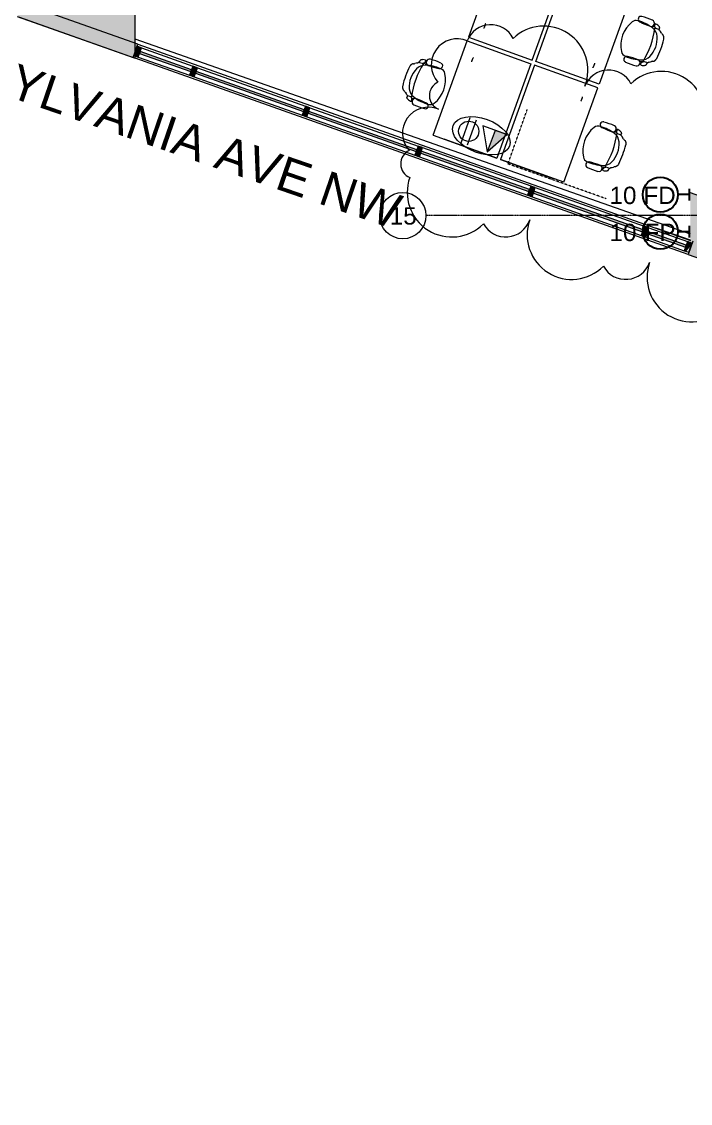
# Model space of a CAD drawing. Header units: inches. Extents: x -2349 to 1043, y -456 to 2193.
# Drawn here: x -589 to -242, y -453 to 107 of the extents above; entities that cross this region are included whole.
import ezdxf

# ---------------------------------------------------------------- set-up
doc = ezdxf.new("R2010")
doc.units = ezdxf.units.IN
doc.header["$MEASUREMENT"] = 0
doc.linetypes.add('Dash 1_16_', pattern=[0.125, 0.0625, -0.0625])
doc.linetypes.add('Grid Line 1_2_', pattern=[0.875, 0.5, -0.125, 0.125, -0.125])
for name, color, linetype, lineweight in [('5033_00_7th-9th Floors_Updated_dwg', 8, 'Continuous', 9), ('A-ANNO-NOTE', 131, 'Continuous', 30), ('A-COLS', 52, 'Continuous', 13), ('A-DETL-THIN', 151, 'Continuous', 9), ('A-GLAZ-CURT', 52, 'Continuous', 13), ('A-GLAZ-CWMG', 51, 'Continuous', 13), ('A-WALL-PATT', 111, 'Continuous', 13), ('COLUMN', 7, 'Continuous', 9), ('G-ANNO-REVC', 71, 'Continuous', 9), ('G-ANNO-TEXT', 231, 'Continuous', 9), ('GLAZ EXIST2', 7, 'Continuous', 9), ('I-FURN', 30, 'Continuous', 9), ('I-WALL', 2, 'Continuous', 13), ('S-GRID', 1, 'Continuous', 9), ('S-GRID-IDEN', 1, 'Continuous', 9)]:
    doc.layers.add(name, color=color, linetype=linetype, lineweight=lineweight)
doc.styles.add('Swis721 Lt BT', font='swissl.ttf', dxfattribs={"height": 9})
doc.styles.add('Swis721 Lt BT_1', font='swissl.ttf', dxfattribs={"height": 18})

# ---------------------------------------------------------------- blocks, each defined once
blk = doc.blocks.new('5033_00_7th-9th Floors_Updated_dwg_column casing-V24-7TH FLOOR POWER _ SIGNAL')
at = {"layer": 'COLUMN'}
blk.add_line((-1397.06, -232.99), (-1457.08, -211.6), dxfattribs=at)
blk = doc.blocks.new('5033_00_7th-9th Floors_Updated_dwg-8585573-7TH FLOOR POWER _ SIGNAL')
at = {"layer": 'GLAZ EXIST2'}
for p, q in [((-242.02, -182.85), (-530, -81.83)), ((-242.02, -186.03), (-259.91, -179.76)), ((-244.18, -185.33), (-244.16, -185.28))]:
    blk.add_line(p, q, dxfattribs=at)
blk.add_blockref('5033_00_7th-9th Floors_Updated_dwg_column casing-V24-7TH FLOOR POWER _ SIGNAL', (1215.06, 50.06))
blk.add_blockref('5033_00_7th-9th Floors_Updated_dwg_column casing-V24-7TH FLOOR POWER _ SIGNAL', (1215.06, 50.06))
blk = doc.blocks.new('Columns 1 - Columns 1-7118049-7TH FLOOR POWER _ SIGNAL')
at = {"layer": 'A-COLS', "lineweight": 9}
h = blk.add_hatch(color=7, dxfattribs=at)
h.paths.add_polyline_path([(862, -405.11), (861.98, -372.97), (801.98, -351.58), (801.98, -383.71), (861.95, -405.09)], flags=0)
h.paths.add_polyline_path([(994.48, -377), (1004.95, -376.98), (1004.95, -365), (986.95, -365), (986.95, -377), (993.97, -377)], flags=0)
h.paths.add_polyline_path([(514, -281.76), (514, -249.63), (453.98, -228.24), (453.98, -260.37), (513.95, -281.74)], flags=0)
h.paths.add_polyline_path([(166, -158.41), (166, -126.28), (105.98, -104.89), (105.98, -137.02), (165.95, -158.39)], flags=0)
h.paths.add_polyline_path([(-182, -35.06), (-182, -2.93), (-242.02, 18.46), (-242.02, -13.67), (-182.05, -35.04)], flags=0)
h.paths.add_polyline_path([(-1982.09, 88.27), (-1922.03, 109.69), (-1922.03, 140.32), (-1982.09, 118.92), (-1982.06, 97), (-1976.88, 98.83), (-1974.21, 91.29), (-1982.09, 88.5), (-1982.09, 88.41)], flags=0)
h.paths.add_polyline_path([(-530, 88.28), (-530, 120.42), (-590.02, 141.81), (-590.02, 109.68), (-530.05, 88.3)], flags=0)
h.paths.add_polyline_path([(843.95, 109), (843.91, 133), (819.95, 133), (819.95, 109), (840.1, 109)], flags=0)
h.paths.add_polyline_path([(1000.37, 115), (1004.95, 115.02), (1004.95, 127), (986.95, 127), (986.95, 115), (998.45, 115)], flags=0)
h.paths.add_polyline_path([(-1634.06, 211.7), (-1574.03, 233.05), (-1574.03, 264.36), (-1634.06, 242.96), (-1634.06, 211.72)], flags=0)
h.paths.add_polyline_path([(-878.47, 211.8), (-878.47, 243.93), (-938.5, 265.32), (-938.5, 233.19), (-878.52, 211.82)], flags=0)
h.paths.add_polyline_path([(495.95, 232), (495.95, 256), (472.03, 256), (472.03, 232), (492.75, 232)], flags=0)
h.paths.add_polyline_path([(-1286.05, 334.98), (-1268.05, 341.39), (-1268.05, 345.6), (-1256.05, 349.87), (-1244.05, 345.6), (-1244.05, 341.38), (-1226.05, 335.02), (-1226.06, 367), (-1256.05, 377.69), (-1286.05, 367), (-1286.05, 334.99)], flags=0)
h.paths.add_polyline_path([(-2021.16, 351.64), (-2013.01, 374.21), (-2035.58, 382.36), (-2043.73, 359.79), (-2041.62, 359.02)], flags=0)
h.paths.add_polyline_path([(-207.74, 478), (-200.03, 478), (-200.03, 502), (-219.79, 502), (-224.03, 490.27), (-224.03, 478), (-208.32, 478)], flags=0)
h.paths.add_polyline_path([(-224.03, 501.32), (-223.78, 502), (-224.03, 502)], flags=0)
h.paths.add_polyline_path([(-549.3, 601), (-548.03, 601), (-548.03, 625), (-569.15, 625), (-572.03, 617.05), (-572.03, 601), (-556.09, 601)], flags=0)
h.paths.add_polyline_path([(496.2, 601), (496.2, 625), (472.2, 625), (472.2, 601), (492.75, 601)], flags=0)
h.paths.add_polyline_path([(831.97, 601.06), (843.95, 601.08), (843.91, 625.06), (819.95, 625.06), (819.95, 601.06), (831.95, 601.06)], flags=0)
h.paths.add_polyline_path([(999.15, 607.06), (1004.95, 607.08), (1004.95, 619.06), (986.95, 619.06), (986.95, 607.06), (998.45, 607.06)], flags=0)
h.paths.add_polyline_path([(-1887.92, 720.64), (-1879.77, 743.21), (-1902.34, 751.36), (-1910.49, 728.79), (-1899.81, 724.93)], flags=0)
h.paths.add_polyline_path([(-910.74, 724), (-896.03, 724), (-896.03, 748), (-920.67, 748), (-920.67, 724), (-911.68, 724)], flags=0)
h.paths.add_polyline_path([(-1616.03, 724), (-1592.03, 724), (-1592.03, 748), (-1616.03, 748), (-1616.03, 731.5)], flags=0)
h.paths.add_polyline_path([(-1843.5, 843.64), (-1835.35, 866.21), (-1857.93, 874.36), (-1866.08, 851.79), (-1845.61, 844.39)], flags=0)
h.paths.add_polyline_path([(492.75, 847), (496.2, 847), (496.2, 871), (472.2, 871), (472.2, 847), (479.89, 847)], flags=0)
h.paths.add_polyline_path([(-1574.05, 847), (-1574.06, 871), (-1616.19, 871), (-1616.19, 847), (-1576.33, 847)], flags=0)
h.paths.add_polyline_path([(-1268.03, 847.03), (-1243.86, 847.03), (-1243.86, 871), (-1268.03, 871), (-1268.03, 863.81)], flags=0)
h.paths.add_polyline_path([(843.95, 1093), (843.91, 1117), (819.95, 1117), (819.95, 1093), (840.1, 1093)], flags=0)
h.paths.add_polyline_path([(482.08, 1093), (495.95, 1093), (495.95, 1117), (471.83, 1117), (471.83, 1093), (481.27, 1093)], flags=0)
h.paths.add_polyline_path([(-1259.55, 1093.21), (-1244.3, 1093.21), (-1244.3, 1117.25), (-1268.29, 1117.25), (-1268.29, 1093.21), (-1268.07, 1093.21)], flags=0)
h.paths.add_polyline_path([(-1607.55, 1093.21), (-1592.35, 1093.21), (-1592.35, 1117.25), (-1616.3, 1117.25), (-1616.3, 1093.21), (-1616.07, 1093.21)], flags=0)
h.paths.add_polyline_path([(993.95, 1099), (1004.95, 1099.02), (1004.95, 1111), (986.95, 1111), (986.95, 1099), (993.94, 1099)], flags=0)
h.paths.add_polyline_path([(-1594.42, 1339.25), (-1592.3, 1339.25), (-1592.3, 1363.25), (-1616.3, 1363.25), (-1616.3, 1339.25), (-1600.55, 1339.25)], flags=0)
h.paths.add_polyline_path([(-1268.3, 1339.25), (-1244.3, 1339.25), (-1244.3, 1363.25), (-1268.3, 1363.25), (-1268.3, 1343.02)], flags=0)
h.paths.add_polyline_path([(471.95, 1462.86), (495.95, 1462.86), (495.95, 1486.86), (471.95, 1486.86)], flags=0)
h.paths.add_polyline_path([(801.95, 1567), (861.95, 1588.4), (861.95, 1619.14), (850.07, 1619.14), (850, 1619.04), (849.95, 1619.16), (849.95, 1622.86), (801.95, 1605.75), (801.95, 1567.02)], flags=0)
h.paths.add_polyline_path([(-1592.05, 1585.02), (-1592.05, 1609.02), (-1616.05, 1609.02), (-1616.05, 1585.02)], flags=0)
h.paths.add_polyline_path([(-1244.3, 1585.27), (-1244.3, 1609.27), (-1268.3, 1609.27), (-1268.3, 1585.27)], flags=0)
h.paths.add_polyline_path([(-1678.05, 1731.02), (-1654.55, 1731.02), (-1654.55, 1776.02), (-1678.05, 1776.02), (-1678.05, 1772.52), (-1658.05, 1772.52), (-1658.05, 1734.52), (-1678.05, 1734.52)], flags=0)
h.paths.add_polyline_path([(-921.05, 1827.02), (-895.05, 1827.02), (-895.05, 1853.02), (-921.05, 1853.02), (-921.05, 1827.76)], flags=0)
h.paths.add_polyline_path([(496.95, 1827.02), (496.95, 1853.02), (470.95, 1853.02), (470.95, 1827.02), (492.75, 1827.02)], flags=0)
h.paths.add_polyline_path([(148.95, 1827.02), (148.95, 1853.02), (122.95, 1853.02), (122.95, 1827.02), (145.4, 1827.02)], flags=0)
h.paths.add_polyline_path([(-559.8, 1827.02), (-547.04, 1827.02), (-547.04, 1853.02), (-573.04, 1853.02), (-573.04, 1827.02), (-560.05, 1827.02)], flags=0)
h.paths.add_polyline_path([(-214.73, 1827.04), (-199.03, 1827.04), (-199.03, 1853.03), (-225.05, 1853.03), (-225.05, 1827.04), (-214.81, 1827.04)], flags=0)
h.paths.add_polyline_path([(-1604.86, 1828.27), (-1592.3, 1828.27), (-1592.3, 1852.27), (-1600.05, 1852.27), (-1600.05, 2104.82), (-1574.05, 2104.82), (-1574.05, 2138.82), (-1608.05, 2138.82), (-1608.05, 1852.27), (-1616.3, 1852.27), (-1616.3, 1828.27), (-1605.11, 1828.27)], flags=0)
h.paths.add_polyline_path([(-1246.45, 1828.27), (-1244.3, 1828.27), (-1244.3, 1852.27), (-1268.3, 1852.27), (-1268.3, 1828.27), (-1252.55, 1828.27)], flags=0)
h.paths.add_polyline_path([(-1629.95, 1836.02), (-1620.8, 1836.02), (-1620.8, 1844.02), (-1678.05, 1844.02), (-1678.05, 1836.02)], flags=0)
h.paths.add_polyline_path([(861.95, 2100.07), (861.95, 2138.82), (801.95, 2138.82), (801.95, 2110.02), (831.95, 2110.02), (831.95, 2100.07), (853.95, 2100.07)], flags=0)
h.paths.add_polyline_path([(-878.05, 2104.79), (-878.05, 2138.82), (-938.13, 2138.82), (-938.13, 2104.79)], flags=0)
h.paths.add_polyline_path([(-1225.94, 2104.81), (-1225.94, 2138.82), (-1286.03, 2138.82), (-1286.03, 2104.81)], flags=0)
h.paths.add_polyline_path([(165.96, 2104.82), (165.96, 2138.82), (105.95, 2138.82), (105.95, 2104.82)], flags=0)
h.paths.add_polyline_path([(454.05, 2104.82), (513.95, 2104.82), (513.95, 2138.82), (454.05, 2138.82)], flags=0)
h.paths.add_polyline_path([(-590.05, 2104.82), (-530.05, 2104.82), (-530.05, 2138.82), (-590.05, 2138.82)], flags=0)
h.paths.add_polyline_path([(-181.82, 2104.82), (-181.82, 2138.82), (-242.05, 2138.82), (-242.05, 2104.82), (-189.08, 2104.82)], flags=0)
at = {"layer": 'A-COLS', "color": 8, "lineweight": 20}
for p, q in [((-530, 88.28), (-530, 120.42)), ((-590.02, 109.68), (-530, 88.28))]:
    blk.add_line(p, q, dxfattribs=at)
blk = doc.blocks.new('System Panel - Glazed-7506654-7TH FLOOR POWER _ SIGNAL')
at = {"layer": 'A-GLAZ-CURT', "lineweight": 9}
blk.add_hatch(color=7, dxfattribs=at).paths.add_polyline_path([(-10.63, 0.5), (-10.63, -0.5), (10.62, -0.5), (10.62, 0.5), (4.51, 0.5)], flags=0)
at = {"layer": 'A-GLAZ-CURT', "color": 8, "lineweight": 20}
for p, q in [((10.62, 0.5), (-10.63, 0.5)), ((-10.63, 0.5), (-10.63, -0.5)), ((10.62, -0.5), (10.62, 0.5)), ((-10.63, -0.5), (10.62, -0.5))]:
    blk.add_line(p, q, dxfattribs=at)
blk = doc.blocks.new('System Panel - Glazed-7506668-7TH FLOOR POWER _ SIGNAL')
at = {"layer": 'A-GLAZ-CURT', "lineweight": 9}
blk.add_hatch(color=7, dxfattribs=at).paths.add_polyline_path([(-14.12, 0.5), (-14.12, -0.5), (14.13, -0.5), (14.13, 0.5), (6.49, 0.5)], flags=0)
at = {"layer": 'A-GLAZ-CURT', "color": 8, "lineweight": 20}
for p, q in [((14.13, 0.5), (-14.12, 0.5)), ((-14.12, 0.5), (-14.12, -0.5)), ((14.13, -0.5), (14.13, 0.5)), ((-14.12, -0.5), (14.13, -0.5))]:
    blk.add_line(p, q, dxfattribs=at)
blk = doc.blocks.new('System Panel - Glazed-7344735-7TH FLOOR POWER _ SIGNAL')
at = {"layer": 'A-GLAZ-CURT', "lineweight": 9}
blk.add_hatch(color=7, dxfattribs=at).paths.add_polyline_path([(-29.75, -0.5), (29.75, -0.5), (29.75, 0.5), (-29.75, 0.5)], flags=0)
at = {"layer": 'A-GLAZ-CURT', "color": 8, "lineweight": 20}
for p, q in [((29.75, 0.5), (-29.75, 0.5)), ((-29.75, 0.5), (-29.75, -0.5)), ((29.75, -0.5), (29.75, 0.5)), ((-29.75, -0.5), (29.75, -0.5))]:
    blk.add_line(p, q, dxfattribs=at)
blk = doc.blocks.new('System Panel - Glazed-7506662-7TH FLOOR POWER _ SIGNAL')
at = {"layer": 'A-GLAZ-CURT', "lineweight": 9}
blk.add_hatch(color=7, dxfattribs=at).paths.add_polyline_path([(-30.01, 0.5), (-30.01, -0.5), (30.01, -0.5), (30.01, 0.5), (-3.41, 0.5)], flags=0)
at = {"layer": 'A-GLAZ-CURT', "color": 8, "lineweight": 20}
for p, q in [((30.01, 0.5), (-30.01, 0.5)), ((-30.01, 0.5), (-30.01, -0.5)), ((30.01, -0.5), (30.01, 0.5)), ((-30.01, -0.5), (30.01, -0.5))]:
    blk.add_line(p, q, dxfattribs=at)
blk = doc.blocks.new('Rectangular Mullion - 2_5_ x 5_ rectangular-7504807-7TH FLOOR POWER _ SIGNAL')
at = {"layer": 'A-GLAZ-CWMG', "lineweight": 9}
blk.add_hatch(color=7, dxfattribs=at).paths.add_polyline_path([(-2.5, 2.5), (-0.38, 2.5), (0, 1.41), (0, -2.5), (-2.5, -2.5), (-2.5, 0.5)], flags=0)
at = {"layer": 'A-GLAZ-CWMG', "color": 8, "lineweight": 20}
for p, q in [((-2.5, 2.5), (0, 2.5)), ((-2.5, -2.5), (-2.5, 2.5)), ((0, 2.5), (0, -2.5)), ((0, -2.5), (-2.5, -2.5))]:
    blk.add_line(p, q, dxfattribs=at)
blk = doc.blocks.new('Rectangular Mullion - 2_5_ x 5_ rectangular-7504802-7TH FLOOR POWER _ SIGNAL')
at = {"layer": 'A-GLAZ-CWMG', "lineweight": 9}
blk.add_hatch(color=7, dxfattribs=at).paths.add_polyline_path([(0, 2.5), (-2.5, 2.5), (-2.5, -2.5), (-1.39, -2.5), (0, 1.41)], flags=0)
at = {"layer": 'A-GLAZ-CWMG', "color": 8, "lineweight": 20}
for p, q in [((0, 2.5), (-2.5, 2.5)), ((-2.5, 2.5), (-2.5, -2.5)), ((0, -2.5), (0, 2.5)), ((-2.5, -2.5), (0, -2.5))]:
    blk.add_line(p, q, dxfattribs=at)
blk = doc.blocks.new('Rectangular Mullion - 2_5_ x 5_ rectangular-7506659-7TH FLOOR POWER _ SIGNAL')
at = {"layer": 'A-GLAZ-CWMG', "lineweight": 9}
for p, q in [((-322.51, 21.25), (-265.92, 1.19)), ((-324.18, 16.54), (-267.6, -3.52))]:
    blk.add_line(p, q, dxfattribs=at)
blk = doc.blocks.new('Rectangular Mullion - 2_5_ x 5_ rectangular-7344677-7TH FLOOR POWER _ SIGNAL')
at = {"layer": 'A-GLAZ-CWMG', "lineweight": 9}
for p, q in [((999.58, 1411.8), (999.58, 1352.3)), ((1004.58, 1411.8), (1004.58, 1352.3))]:
    blk.add_line(p, q, dxfattribs=at)
blk = doc.blocks.new('Rectangular Mullion - 2_5_ x 5_ rectangular-7506667-7TH FLOOR POWER _ SIGNAL')
at = {"layer": 'A-GLAZ-CWMG', "lineweight": 9}
for p, q in [((-526.8, 93.66), (-500.18, 84.22)), ((-528.47, 88.95), (-501.85, 79.51))]:
    blk.add_line(p, q, dxfattribs=at)
blk = doc.blocks.new('Rectangular Mullion - 2_5_ x 5_ rectangular-7506653-7TH FLOOR POWER _ SIGNAL')
at = {"layer": 'A-GLAZ-CWMG', "lineweight": 9}
for p, q in [((-263.57, 0.36), (-243.54, -6.74)), ((-265.24, -4.35), (-245.21, -11.45))]:
    blk.add_line(p, q, dxfattribs=at)
blk = doc.blocks.new('Rectangular Mullion - 2_5_ x 5_ rectangular-7344731-7TH FLOOR POWER _ SIGNAL')
at = {"layer": 'A-GLAZ-CWMG', "lineweight": 9}
blk.add_hatch(color=7, dxfattribs=at).paths.add_polyline_path([(-1.25, 0.5), (-1.25, 2.5), (1.25, 2.5), (1.25, -2.5), (-1.25, -2.5), (-1.25, -0.5)], flags=0)
at = {"layer": 'A-GLAZ-CWMG', "color": 8, "lineweight": 20}
for p, q in [((-1.25, 2.5), (1.25, 2.5)), ((-1.25, -2.5), (-1.25, 2.5)), ((1.25, 2.5), (1.25, -2.5)), ((1.25, -2.5), (-1.25, -2.5))]:
    blk.add_line(p, q, dxfattribs=at)
blk = doc.blocks.new('Steelcase - Ology - Desk Electric - Rectangular - 29__ D - 52_ x 35_-7821944-7TH FLOOR POWER _ SIGNAL')
at = {"layer": 'I-FURN'}
for p, q in [((-29, -23.78), (-29, 11.22)), ((23, 11.22), (-29, 11.22)), ((23, -23.78), (23, 11.22)), ((-29, -23.78), (23, -23.78))]:
    blk.add_line(p, q, dxfattribs=at)
blk = doc.blocks.new('Steelcase - Ology - Desk Electric - Base - Rectangular - 29__ D - 34__ W - 76__ W-7821946-7TH FLOOR POWER _ SIGNAL')
at = {"layer": 'I-FURN'}
for p, q in [((-28.68, 11.22), (-28.68, -17.78)), ((13.8, -17.79), (13.8, -17.83)), ((13.8, -17.83), (14.11, -17.9)), ((14.11, -17.9), (16.01, -17.9)), ((16.01, -17.9), (16.31, -17.83)), ((16.31, -17.83), (16.31, -17.79))]:
    blk.add_line(p, q, dxfattribs=at)
blk = doc.blocks.new('Steelcase - Seating - Series 1 - Task Chair - Task Chair-7826190-7TH FLOOR POWER _ SIGNAL')
at = {"layer": 'I-FURN'}
for p, q in [((-11.19, -5.22), (-11.25, -5.79)), ((-10.17, -2.55), (-10.38, -2.55)), ((-9.88, -5.14), (-9.56, -4.85)), ((-9.56, -4.85), (-9.71, -6.23)), ((-9.09, -2.55), (-9.22, -4.65)), ((9.09, -2.55), (9.09, -4.68)), ((9.2, -4.34), (9.09, -4.19)), ((9.88, -5.14), (9.56, -4.85)), ((9.56, -4.85), (9.71, -6.22)), ((10.17, -2.55), (10.38, -2.55)), ((11.19, -5.22), (11.25, -5.79))]:
    blk.add_line(p, q, dxfattribs=at)
for centre, radius, start, end in [((-2.85, -9.17), 7.99, 142.7486, 147.2514), ((-0.12, -48.46), 44.74, 78.1161, 101.7376), ((-3.05, -7.65), 6, 114.254, 162.1001), ((0, -14.41), 13.41, 65.746, 114.254), ((3.05, -7.65), 6, 17.8999, 65.746), ((2.85, -9.17), 7.99, 32.7486, 37.2514), ((22.73, -9.96), 35.4, 175.7229, 184.9987), ((-10.88, -7.44), 1.69, 4.2771, 175.7229), ((11.73, -12.42), 21.53, 162.1001, 184.2769), ((-61.01, -7.05), 51.82, 353.3109, 359.705), ((-12.1, -12.55), 21.92, 355.1341, 17.8999), ((10.88, -7.43), 1.68, 4.515, 180.2888), ((61.01, -7.18), 51.82, 180.2888, 186.6891), ((-22.73, -10.08), 35.4, 355.0013, 4.515), ((-11.04, -13.04), 1.5, 184.9987, 353.3109), ((-6.5, -14.17), 3.24, 177.4671, 238.7484), ((6.5, -14.16), 3.25, 301.2516, 355.7231), ((11.04, -13.04), 1.5, 186.6891, 355.0013), ((0, -3.46), 15.77, 238.7484, 301.2516)]:
    blk.add_arc(centre, radius, start, end, dxfattribs=at)
for centre, major_axis, ratio, start_param, end_param in [((-7.15, 5.5), (0.87, 6.2), 0.154562, 3.399732, 3.701416), ((0.01, -31.09), (37.17, 0.02), 0.886583, 1.427587, 1.713397), ((7.16, 5.51), (-0.87, 6.2), 0.154825, 2.582529, 2.883606), ((-9.53, -4.74), (0.03, 2.1), 0.841362, 1.08627, 1.703617), ((-10.94, -4.92), (-0.004, 0.422), 0.857374, 1.745249, 2.84774), ((-8.59, -6.34), (1.72, 5.94), 0.52706, 1.108678, 1.274239), ((-11.02, -3.62), (-0.99, 1.63), 0.718676, 2.427045, 3.274454), ((-9.88, -3.86), (0.31, 1.61), 0.651034, 0.76658, 1.051038), ((2.41, 4.34), (12.7, 6.86), 0.060387, 3.254097, 3.377177), ((14.26, 36.92), (23.61, 40.36), 0.024762, 2.883774, 2.945408), ((-4.52, 16.42), (4.45, 18.42), 0.085659, 3.22746, 3.341758), ((-4.27, 16.52), (4.71, 18.52), 0.083254, 3.342674, 3.400954), ((86.51, -0.26), (95.89, 4.54), 0.22439, 2.946156, 2.989179), ((-86.51, -0.11), (-95.89, 4.68), 0.223967, 3.294323, 3.337389), ((4.31, 16.54), (-4.67, 18.53), 0.08384, 2.882769, 2.961473), ((4.62, 16.47), (-4.35, 18.45), 0.086501, 2.96286, 3.053569), ((-14.1, 37.05), (-23.45, 40.49), 0.023763, 3.337899, 3.400622), ((-2.41, 4.34), (-12.7, 6.86), 0.060387, 2.906008, 3.029088), ((11.02, -3.62), (0.99, 1.63), 0.718676, 3.008732, 3.85614), ((9.88, -3.86), (-0.31, 1.61), 0.651034, 5.232147, 5.516606), ((8.59, -6.34), (-1.72, 5.94), 0.52706, 5.008946, 5.174507), ((10.94, -4.92), (0.004, 0.422), 0.857374, 3.435445, 4.537937), ((9.53, -4.74), (-0.03, 2.1), 0.841362, 4.579568, 5.196915)]:
    blk.add_ellipse(centre, major_axis=major_axis, ratio=ratio, start_param=start_param, end_param=end_param, dxfattribs=at)
for points, knots in [([(-7.38, 0.17), (-7.35, 0.26), (-7.27, 0.4), (-7.14, 0.56), (-7.05, 0.66), (-6.98, 0.73), (-6.91, 0.8), (-6.83, 0.86), (-6.74, 0.93), (-6.65, 1), (-6.56, 1.06), (-6.46, 1.12), (-6.36, 1.18), (-6.25, 1.24), (-6.14, 1.29), (-5.99, 1.35), (-5.72, 1.45), (-5.46, 1.5), (-5.29, 1.53)], [-1, -1, -1, -1, -0.833333, -0.75, -0.708333, -0.666667, -0.625, -0.583333, -0.541667, -0.5, -0.458333, -0.416667, -0.375, -0.333333, -0.291667, -0.25, -0.166667, 0, 0, 0, 0]), ([(5.29, 1.53), (5.46, 1.51), (5.72, 1.45), (5.99, 1.36), (6.14, 1.29), (6.25, 1.24), (6.36, 1.19), (6.46, 1.13), (6.56, 1.07), (6.65, 1), (6.74, 0.94), (6.83, 0.87), (6.91, 0.8), (6.98, 0.73), (7.05, 0.66), (7.14, 0.57), (7.27, 0.4), (7.35, 0.26), (7.38, 0.18)], [-1, -1, -1, -1, -0.833333, -0.75, -0.708333, -0.666667, -0.625, -0.583333, -0.541667, -0.5, -0.458333, -0.416667, -0.375, -0.333333, -0.291667, -0.25, -0.166667, 0, 0, 0, 0]), ([(-9, -2.35), (-9.06, -2.35), (-9.17, -2.37), (-9.39, -2.4), (-9.6, -2.44), (-9.74, -2.47), (-9.81, -2.49), (-9.84, -2.5), (-9.85, -2.5)], [0, 0, 0, 0, 0.142857, 0.285714, 0.571429, 0.785714, 0.892857, 1, 1, 1, 1]), ([(9, -2.35), (9.06, -2.35), (9.17, -2.37), (9.39, -2.4), (9.6, -2.44), (9.74, -2.47), (9.81, -2.49), (9.84, -2.5), (9.85, -2.5)], [0, 0, 0, 0, 0.142857, 0.285714, 0.571429, 0.785714, 0.892857, 1, 1, 1, 1])]:
    blk.add_open_spline(points, degree=3, knots=knots, dxfattribs=at)
blk = doc.blocks.new('Steelcase - Ology - Desk Electric - Rectangular - 29__ D - 52_ x 35_-7821971-7TH FLOOR POWER _ SIGNAL')
at = {"layer": 'I-FURN'}
for p, q in [((-29, 23.78), (-29, -11.22)), ((-29, 23.78), (23, 23.78)), ((23, 23.78), (23, -11.22)), ((23, -11.22), (-29, -11.22))]:
    blk.add_line(p, q, dxfattribs=at)
blk = doc.blocks.new('Steelcase - Ology - Desk Electric - Base - Rectangular - 29__ D - 34__ W - 76__ W-7821973-7TH FLOOR POWER _ SIGNAL')
at = {"layer": 'I-FURN'}
for p, q in [((-28.68, -11.22), (-28.68, 17.78)), ((13.8, 17.83), (14.11, 17.9)), ((13.8, 17.79), (13.8, 17.83)), ((14.11, 17.9), (16.01, 17.9)), ((16.01, 17.9), (16.31, 17.83)), ((16.31, 17.83), (16.31, 17.79))]:
    blk.add_line(p, q, dxfattribs=at)
blk = doc.blocks.new('Steelcase - Seating - Series 1 - Task Chair - Task Chair-7826191-7TH FLOOR POWER _ SIGNAL')
at = {"layer": 'I-FURN'}
for p, q in [((-11.19, 5.22), (-11.25, 5.79)), ((-9.56, 4.85), (-9.71, 6.23)), ((9.56, 4.85), (9.71, 6.22)), ((11.19, 5.22), (11.25, 5.79)), ((-10.17, 2.55), (-10.38, 2.55)), ((-9.88, 5.14), (-9.56, 4.85)), ((-9.09, 2.55), (-9.22, 4.65)), ((9.09, 2.55), (9.09, 4.68)), ((9.2, 4.34), (9.09, 4.19)), ((9.88, 5.14), (9.56, 4.85)), ((10.17, 2.55), (10.38, 2.55))]:
    blk.add_line(p, q, dxfattribs=at)
for centre, radius, start, end in [((-6.5, 14.17), 3.24, 121.2516, 182.5329), ((0, 3.46), 15.77, 58.7484, 121.2516), ((6.5, 14.16), 3.25, 4.2769, 58.7484), ((22.73, 9.96), 35.4, 175.0013, 184.2771), ((-11.04, 13.04), 1.5, 6.6891, 175.0013), ((11.73, 12.42), 21.53, 175.7231, 197.8999), ((-61.01, 7.05), 51.82, 0.295, 6.6891), ((-12.1, 12.55), 21.92, 342.1001, 4.8659), ((61.01, 7.18), 51.82, 173.3109, 179.7112), ((11.04, 13.04), 1.5, 4.9987, 173.3109), ((-22.73, 10.08), 35.4, 355.485, 4.9987), ((-10.88, 7.44), 1.69, 184.2771, 355.7229), ((-3.05, 7.65), 6, 197.8999, 245.746), ((3.05, 7.65), 6, 294.254, 342.1001), ((10.88, 7.43), 1.68, 179.7112, 355.485), ((-2.85, 9.17), 7.99, 212.7486, 217.2514), ((-0.12, 48.46), 44.74, 258.2624, 281.8839), ((0, 14.41), 13.41, 245.746, 294.254), ((2.85, 9.17), 7.99, 322.7486, 327.2514)]:
    blk.add_arc(centre, radius, start, end, dxfattribs=at)
for centre, major_axis, ratio, start_param, end_param in [((-9.53, 4.74), (-0.03, 2.1), 0.841362, 1.437975, 2.055322), ((-10.94, 4.92), (0.004, 0.422), 0.857374, 0.293852, 1.396344), ((-8.59, 6.34), (-1.72, 5.94), 0.52706, 1.867354, 2.032914), ((-11.02, 3.62), (0.99, 1.63), 0.718676, 6.150324, 6.997733), ((-9.88, 3.86), (-0.31, 1.61), 0.651034, 2.090555, 2.375013), ((2.41, -4.34), (-12.7, 6.86), 0.060387, 6.047601, 6.170681), ((14.26, -36.92), (-23.61, 40.36), 0.024762, 0.196185, 0.257818), ((-4.52, -16.42), (-4.45, 18.42), 0.085659, 6.08302, 6.197318), ((-4.27, -16.52), (-4.71, 18.52), 0.083254, 6.023824, 6.082104), ((86.51, 0.26), (-95.89, 4.54), 0.22439, 0.152414, 0.195437), ((-7.15, -5.5), (-0.87, 6.2), 0.154562, 5.723362, 6.025046), ((7.16, -5.51), (0.87, 6.2), 0.154825, 0.257987, 0.559064), ((-86.51, 0.11), (95.89, 4.68), 0.223967, 6.087389, 6.130455), ((4.31, -16.54), (4.67, 18.53), 0.08384, 0.18012, 0.258824), ((4.62, -16.47), (4.35, 18.45), 0.086501, 0.088023, 0.178733), ((-14.1, -37.05), (23.45, 40.49), 0.023763, 6.024156, 6.086879), ((-2.41, -4.34), (12.7, 6.86), 0.060387, 0.112505, 0.235585), ((11.02, 3.62), (-0.99, 1.63), 0.718676, 5.568638, 6.416046), ((9.88, 3.86), (0.31, 1.61), 0.651034, 3.908172, 4.192631), ((8.59, 6.34), (1.72, 5.94), 0.52706, 4.250271, 4.415832), ((10.94, 4.92), (-0.004, 0.422), 0.857374, 4.886841, 5.989333), ((9.53, 4.74), (0.03, 2.1), 0.841362, 4.227863, 4.84521), ((0.01, 31.09), (-37.17, 0.02), 0.886583, 1.428196, 1.714006)]:
    blk.add_ellipse(centre, major_axis=major_axis, ratio=ratio, start_param=start_param, end_param=end_param, dxfattribs=at)
for points, knots in [([(-9, 2.35), (-9.06, 2.35), (-9.17, 2.37), (-9.39, 2.4), (-9.6, 2.44), (-9.74, 2.47), (-9.81, 2.49), (-9.84, 2.5), (-9.85, 2.5)], [0, 0, 0, 0, 0.142857, 0.285714, 0.571429, 0.785714, 0.892857, 1, 1, 1, 1]), ([(9, 2.35), (9.06, 2.35), (9.17, 2.37), (9.39, 2.4), (9.6, 2.44), (9.74, 2.47), (9.81, 2.49), (9.84, 2.5), (9.85, 2.5)], [0, 0, 0, 0, 0.142857, 0.285714, 0.571429, 0.785714, 0.892857, 1, 1, 1, 1]), ([(-7.38, -0.17), (-7.35, -0.26), (-7.27, -0.4), (-7.14, -0.56), (-7.05, -0.66), (-6.98, -0.73), (-6.91, -0.8), (-6.83, -0.86), (-6.74, -0.93), (-6.65, -1), (-6.56, -1.06), (-6.46, -1.12), (-6.36, -1.18), (-6.25, -1.24), (-6.14, -1.29), (-5.99, -1.35), (-5.72, -1.45), (-5.46, -1.5), (-5.29, -1.53)], [-1, -1, -1, -1, -0.833333, -0.75, -0.708333, -0.666667, -0.625, -0.583333, -0.541667, -0.5, -0.458333, -0.416667, -0.375, -0.333333, -0.291667, -0.25, -0.166667, 0, 0, 0, 0]), ([(5.29, -1.53), (5.46, -1.51), (5.72, -1.45), (5.99, -1.36), (6.14, -1.29), (6.25, -1.24), (6.36, -1.19), (6.46, -1.13), (6.56, -1.07), (6.65, -1), (6.74, -0.94), (6.83, -0.87), (6.91, -0.8), (6.98, -0.73), (7.05, -0.66), (7.14, -0.57), (7.27, -0.4), (7.35, -0.26), (7.38, -0.18)], [-1, -1, -1, -1, -0.833333, -0.75, -0.708333, -0.666667, -0.625, -0.583333, -0.541667, -0.5, -0.458333, -0.416667, -0.375, -0.333333, -0.291667, -0.25, -0.166667, 0, 0, 0, 0])]:
    blk.add_open_spline(points, degree=3, knots=knots, dxfattribs=at)
blk = doc.blocks.new('Grid - Grid Head - Circle-50561-7TH FLOOR POWER _ SIGNAL')
at = {"layer": 'S-GRID-IDEN'}
blk.add_circle((0, 0), 0.125, dxfattribs=at)
blk = doc.blocks.new('Family - ___-9729236-7TH FLOOR POWER _ SIGNAL')
at = {"layer": 'G-ANNO-REVC'}
for centre, radius, start, end in [((-345.57, 92.64), 13.08, 27.1523, 158.9626), ((-318.09, 82.07), 22.9, 338.9626, 133.7539), ((-363, 84.93), 13.46, 67.1733, 221.9646), ((-284.51, 69.15), 13.08, 27.1523, 158.9626), ((-257.04, 58.59), 22.9, 338.9626, 133.7539), ((-369.72, 68.98), 7.69, 115.363, 247.1733), ((-377.92, 49.48), 13.46, 67.1733, 221.9646), ((-223.46, 45.67), 13.08, 27.1523, 158.9626), ((-195.98, 35.1), 22.9, 338.9626, 133.7539), ((-384.63, 33.53), 7.69, 115.363, 247.1733), ((-162.4, 22.19), 13.08, 27.1523, 158.9626), ((-134.93, 11.62), 22.9, 338.9626, 133.7539), ((-365.84, 18.75), 23.1, 160.5469, 315.3381), ((-101.35, -1.29), 13.08, 27.1523, 158.9626), ((-73.87, -11.86), 22.9, 338.9626, 133.7539), ((-337.83, 8.86), 13.2, 208.7366, 340.5469), ((-303.61, -3.23), 23.1, 160.5469, 315.3381), ((-40.29, -24.78), 13.08, 27.1523, 158.9626), ((-12.82, -35.34), 22.9, 338.9626, 133.7539), ((-275.6, -13.12), 13.2, 208.7366, 340.5469), ((-241.38, -25.21), 23.1, 160.5469, 315.3381), ((-213.37, -35.1), 13.2, 208.7366, 340.5469), ((-179.15, -47.19), 23.1, 160.5469, 315.3381), ((4, -55.94), 13.19, 297.9648, 69.7751), ((-151.14, -57.08), 13.2, 208.7366, 340.5469), ((-116.92, -69.17), 23.1, 160.5469, 315.3381), ((-6.26, -83.78), 23.08, 249.7751, 44.5664), ((-88.91, -79.06), 13.2, 208.7366, 340.5469), ((-54.69, -91.15), 23.1, 160.5469, 315.3381), ((-26.69, -101.04), 13.2, 208.7366, 340.5469)]:
    blk.add_arc(centre, radius, start, end, dxfattribs=at)

msp = doc.modelspace()

# ---------------------------------------------------------------- hatches: boundary and pattern name
at = {"layer": 'A-ANNO-NOTE', "lineweight": 9}
msp.add_hatch(color=256, dxfattribs=at).paths.add_polyline_path([(-347.37, 39.84), (-337.3, 48.75), (-343.36, 50.94), (-343.46, 50.66)], flags=0)
at = {"layer": 'A-WALL-PATT', "lineweight": 9}
h = msp.add_hatch(color=7, dxfattribs=at)
h.paths.add_polyline_path([(998.45, -453.45), (998.45, -449.61), (997.25, -453.02)], flags=0)
h.paths.add_polyline_path([(852.47, -401.71), (801.98, -383.69), (801.98, -379.99), (800.77, -383.39), (844, -398.71)], flags=0)
h.paths.add_polyline_path([(862, -401.26), (863.22, -397.83), (862, -397.4), (862, -397.83)], flags=0)
h.paths.add_polyline_path([(504.53, -278.38), (453.98, -260.35), (453.98, -256.64), (452.77, -260.04), (496, -275.36)], flags=0)
h.paths.add_polyline_path([(514, -277.91), (515.22, -274.48), (514, -274.05), (514, -274.48)], flags=0)
h.paths.add_polyline_path([(156.62, -155.07), (105.98, -137), (105.98, -133.29), (104.77, -136.69), (154, -154.14)], flags=0)
h.paths.add_polyline_path([(166, -154.57), (167.22, -151.13), (166, -150.7), (166, -154.14)], flags=0)
h.paths.add_polyline_path([(-191.32, -31.74), (-242.02, -13.65), (-242.02, -9.94), (-243.23, -13.34), (-196.67, -29.84)], flags=0)
h.paths.add_polyline_path([(-182, -31.22), (-180.78, -27.78), (-182, -27.35), (-182, -27.78)], flags=0)
h.paths.add_polyline_path([(-539.25, 91.58), (-590.02, 109.7), (-590.02, 113.41), (-591.23, 110.01), (-547.34, 94.45)], flags=0)
h.paths.add_polyline_path([(-530, 92.13), (-528.78, 95.56), (-530, 95.99), (-530, 94.45)], flags=0)
h.paths.add_polyline_path([(-887.69, 215.09), (-938.5, 233.21), (-938.5, 236.92), (-939.7, 233.52), (-896.47, 218.2)], flags=0)
h.paths.add_polyline_path([(-878.47, 215.65), (-877.25, 219.08), (-878.47, 219.51), (-878.47, 218.75)], flags=0)
h.paths.add_polyline_path([(-1226.05, 338.84), (-1224.83, 342.28), (-1226.05, 342.71), (-1226.05, 341.21)], flags=0)

# ---------------------------------------------------------------- linework, layer by layer
at = {"layer": 'A-ANNO-NOTE', "lineweight": 9}
for p, q in [((-361.01, 44.53), (-356.3, 57.58)), ((-357.7, 43.45), (-353.06, 56.3)), ((-337.3, 48.75), (-349.65, 53.21)), ((-349.65, 53.21), (-347.37, 39.84)), ((-343.36, 50.94), (-347.37, 39.84)), ((-337.3, 48.75), (-343.36, 50.94)), ((-347.37, 39.84), (-337.3, 48.75)), ((-347.37, 39.84), (-337.3, 48.75))]:
    msp.add_line(p, q, dxfattribs=at)
at = {"layer": 'A-ANNO-NOTE'}
for p, q in [((-242.68, 17.61), (-248.54, 17.61)), ((-242.68, 20.61), (-242.68, 14.61)), ((-242.68, 1.4), (-242.68, -4.6)), ((-242.68, -1.6), (-248.54, -1.6))]:
    msp.add_line(p, q, dxfattribs=at)
at = {"layer": 'A-ANNO-NOTE', "lineweight": 9}
msp.add_circle((-357.03, 50.43), 5.25, dxfattribs=at)
at = {"layer": 'A-ANNO-NOTE'}
for centre in [(-257.61, 17.61), (-257.61, -1.6)]:
    msp.add_circle(centre, 9.07, dxfattribs=at)
at = {"layer": 'A-ANNO-NOTE', "lineweight": 9}
msp.add_ellipse((-350.49, 48.11), major_axis=(-14.65, 5.29), ratio=0.574637, dxfattribs=at)
at = {"layer": 'A-DETL-THIN', "linetype": 'Dash 1_16_', "lineweight": 20}
for p, q in [((-336.66, 33.54), (-326.63, 61.82)), ((-285.76, 15.5), (-336.66, 33.54))]:
    msp.add_line(p, q, dxfattribs=at)
at = {"layer": 'I-WALL', "color": 8, "lineweight": 20}
for p, q in [((-528.78, 95.56), (-588.81, 116.84)), ((-591.23, 110.01), (-531.2, 88.73)), ((-531.2, 88.73), (-528.78, 95.56)), ((-240.81, -6.51), (-243.23, -13.34)), ((-243.23, -13.34), (-183.2, -34.62))]:
    msp.add_line(p, q, dxfattribs=at)
at = {"layer": 'I-WALL', "lineweight": 9}
for p, q in [((-528.78, 95.56), (-242.02, -6.08)), ((-243.23, -13.34), (-530, 88.3))]:
    msp.add_line(p, q, dxfattribs=at)
at = {"layer": 'S-GRID', "linetype": 'Grid Line 1_2_'}
msp.add_line((-209.05, 6.71), (-379.23, 6.71), dxfattribs=at)

# ---------------------------------------------------------------- block references
at = {"layer": '5033_00_7th-9th Floors_Updated_dwg', "color": 7}
msp.add_blockref('5033_00_7th-9th Floors_Updated_dwg-8585573-7TH FLOOR POWER _ SIGNAL', (0, 180.02), dxfattribs=at)
at = {"layer": 'A-COLS', "lineweight": 9}
msp.add_blockref('Columns 1 - Columns 1-7118049-7TH FLOOR POWER _ SIGNAL', (0, 0), dxfattribs=at)
at = {"layer": 'A-GLAZ-CURT', "lineweight": 9, "rotation": 160.4832378255217}
for name, p in [('System Panel - Glazed-7506668-7TH FLOOR POWER _ SIGNAL', (-514.32, 86.59)), ('System Panel - Glazed-7344735-7TH FLOOR POWER _ SIGNAL', (-470.61, 71.09)), ('System Panel - Glazed-7344735-7TH FLOOR POWER _ SIGNAL', (-412.18, 50.38)), ('System Panel - Glazed-7344735-7TH FLOOR POWER _ SIGNAL', (-353.74, 29.67)), ('System Panel - Glazed-7506662-7TH FLOOR POWER _ SIGNAL', (-295.05, 8.87)), ('System Panel - Glazed-7506654-7TH FLOOR POWER _ SIGNAL', (-254.39, -5.55))]:
    msp.add_blockref(name, p, dxfattribs=at)
at = {"layer": 'A-GLAZ-CWMG', "lineweight": 9, "extrusion": (0, 0, -1), "rotation": 19.51676217447835}
for name, p in [('Rectangular Mullion - 2_5_ x 5_ rectangular-7504807-7TH FLOOR POWER _ SIGNAL', (529.99, 92.14)), ('Rectangular Mullion - 2_5_ x 5_ rectangular-7344731-7TH FLOOR POWER _ SIGNAL', (499.83, 81.45)), ('Rectangular Mullion - 2_5_ x 5_ rectangular-7344731-7TH FLOOR POWER _ SIGNAL', (441.39, 60.74)), ('Rectangular Mullion - 2_5_ x 5_ rectangular-7344731-7TH FLOOR POWER _ SIGNAL', (382.96, 40.02)), ('Rectangular Mullion - 2_5_ x 5_ rectangular-7344731-7TH FLOOR POWER _ SIGNAL', (324.52, 19.31)), ('Rectangular Mullion - 2_5_ x 5_ rectangular-7344731-7TH FLOOR POWER _ SIGNAL', (265.58, -1.58))]:
    msp.add_blockref(name, p, dxfattribs=at)
at = {"layer": 'A-GLAZ-CWMG', "lineweight": 9}
for name in ['Rectangular Mullion - 2_5_ x 5_ rectangular-7506667-7TH FLOOR POWER _ SIGNAL', 'Rectangular Mullion - 2_5_ x 5_ rectangular-7506659-7TH FLOOR POWER _ SIGNAL', 'Rectangular Mullion - 2_5_ x 5_ rectangular-7506653-7TH FLOOR POWER _ SIGNAL']:
    msp.add_blockref(name, (0, 0), dxfattribs=at)
for name, p, rotation in [('Rectangular Mullion - 2_5_ x 5_ rectangular-7344677-7TH FLOOR POWER _ SIGNAL', (497.25, -1335.13), 70.48323782552181), ('Rectangular Mullion - 2_5_ x 5_ rectangular-7344677-7TH FLOOR POWER _ SIGNAL', (555.69, -1355.84), 70.48323782552178), ('Rectangular Mullion - 2_5_ x 5_ rectangular-7344677-7TH FLOOR POWER _ SIGNAL', (614.12, -1376.55), 70.4832378255218), ('Rectangular Mullion - 2_5_ x 5_ rectangular-7504802-7TH FLOOR POWER _ SIGNAL', (-242.02, -9.93), 340.4832378255217)]:
    msp.add_blockref(name, p, dxfattribs=dict(at, rotation=rotation))
at = {"layer": 'G-ANNO-REVC'}
msp.add_blockref('Family - ___-9729236-7TH FLOOR POWER _ SIGNAL', (0, 0), dxfattribs=at)
at = {"layer": 'I-FURN'}
for name, p, rotation in [('Steelcase - Ology - Desk Electric - Rectangular - 29__ D - 52_ x 35_-7821944-7TH FLOOR POWER _ SIGNAL', (-326.91, 112.81), 250.1459571155229), ('Steelcase - Ology - Desk Electric - Base - Rectangular - 29__ D - 34__ W - 76__ W-7821946-7TH FLOOR POWER _ SIGNAL', (-326.8, 113.11), 250.1459571155229), ('Steelcase - Ology - Desk Electric - Rectangular - 29__ D - 52_ x 35_-7821971-7TH FLOOR POWER _ SIGNAL', (-303.92, 104.51), 250.1459571155224), ('Steelcase - Ology - Desk Electric - Base - Rectangular - 29__ D - 34__ W - 76__ W-7821973-7TH FLOOR POWER _ SIGNAL', (-303.81, 104.81), 250.1459571155224), ('Steelcase - Seating - Series 1 - Task Chair - Task Chair-7826191-7TH FLOOR POWER _ SIGNAL', (-259.08, 93.72), 70.14595711552182), ('Steelcase - Ology - Desk Electric - Rectangular - 29__ D - 52_ x 35_-7821971-7TH FLOOR POWER _ SIGNAL', (-343.21, 67.66), 70.14595711552197), ('Steelcase - Seating - Series 1 - Task Chair - Task Chair-7826191-7TH FLOOR POWER _ SIGNAL', (-388.05, 78.45), 250.1459571155213), ('Steelcase - Ology - Desk Electric - Base - Rectangular - 29__ D - 34__ W - 76__ W-7821973-7TH FLOOR POWER _ SIGNAL', (-343.32, 67.36), 70.14595711552197), ('Steelcase - Ology - Desk Electric - Rectangular - 29__ D - 52_ x 35_-7821944-7TH FLOOR POWER _ SIGNAL', (-320.22, 59.36), 70.14595711552231), ('Steelcase - Ology - Desk Electric - Base - Rectangular - 29__ D - 34__ W - 76__ W-7821946-7TH FLOOR POWER _ SIGNAL', (-320.33, 59.06), 70.14595711552231), ('Steelcase - Seating - Series 1 - Task Chair - Task Chair-7826190-7TH FLOOR POWER _ SIGNAL', (-278.83, 39.02), 250.145957115523)]:
    msp.add_blockref(name, p, dxfattribs=dict(at, rotation=rotation))
at = {"layer": 'S-GRID-IDEN', "xscale": 95.99999999999994, "yscale": 95.99999999999994, "zscale": 95.99999999999994, "rotation": 89.99999999999982}
msp.add_blockref('Grid - Grid Head - Circle-50561-7TH FLOOR POWER _ SIGNAL', (-391.23, 6.71), dxfattribs=at)

# ---------------------------------------------------------------- texts
at = {"layer": 'A-ANNO-NOTE', "lineweight": 9, "char_height": 9, "attachment_point": 1, "style": 'Swis721 Lt BT'}
for s, insert, width in [('10', (-283.98, 21.73), 16.362), ('FD', (-266.39, 21.73), 19.695), ('10', (-283.98, 2.53), 16.362), ('FP', (-265.77, 2.53), 18.18)]:
    msp.add_mtext(s, dxfattribs=dict(at, insert=insert, width=width))
at = {"layer": 'G-ANNO-TEXT', "color": 7, "insert": (-673.12, 114.04), "char_height": 18, "width": 334.209, "attachment_point": 1, "rotation": 341, "style": 'Swis721 Lt BT_1'}
msp.add_mtext('PENNSYLVANIA AVE NW', dxfattribs=at)
at = {"layer": 'S-GRID-IDEN', "insert": (-398.01, 11.09), "char_height": 9, "width": 16.362, "attachment_point": 1, "style": 'Swis721 Lt BT'}
msp.add_mtext('15', dxfattribs=at)

doc.saveas('drawing.dxf')
